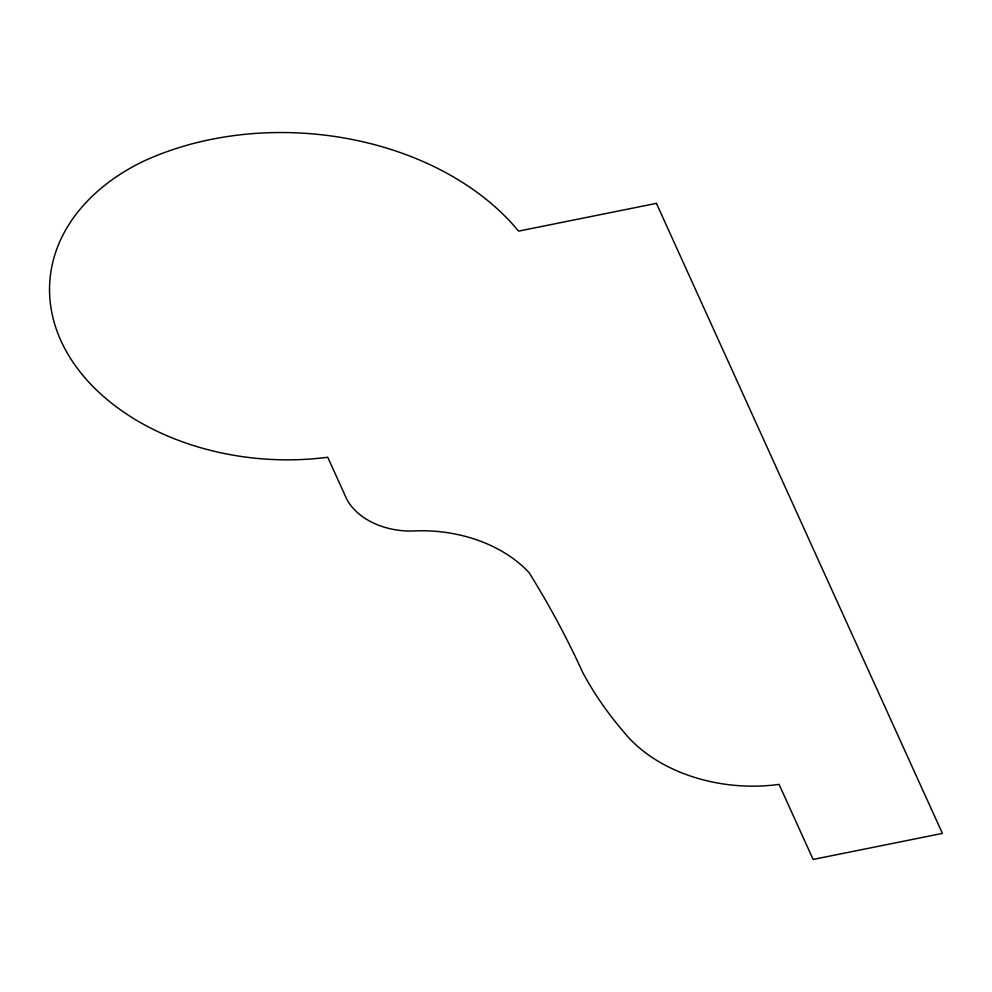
<?xml version="1.0" encoding="UTF-8"?>
<svg xmlns="http://www.w3.org/2000/svg" width="992" height="992" viewBox="0 0 992 992"><rect width="100%" height="100%" fill="white"/><g stroke="black" fill="none" stroke-linecap="round" stroke-linejoin="round"><path stroke-width="1.49" d="M656.419 203.36L518.556 231.124A263.24 187.761 4 0 0 142.03 161.932A227.354 162.167 4 0 0 70.271 358.025A227.354 162.167 4 0 0 327.732 457.25L346.89 499.46A64.988 46.351 4 0 0 412.151 531.03A122.859 87.631 4 0 1 529.108 572.694A1369.32 976.661 4 0 1 582.552 672.117A470.692 335.718 4 0 0 623.844 732.046A142.141 101.382 4 0 0 779.067 784.387L813.13 859.432L942.4 833.404L656.419 203.36"/></g></svg>
